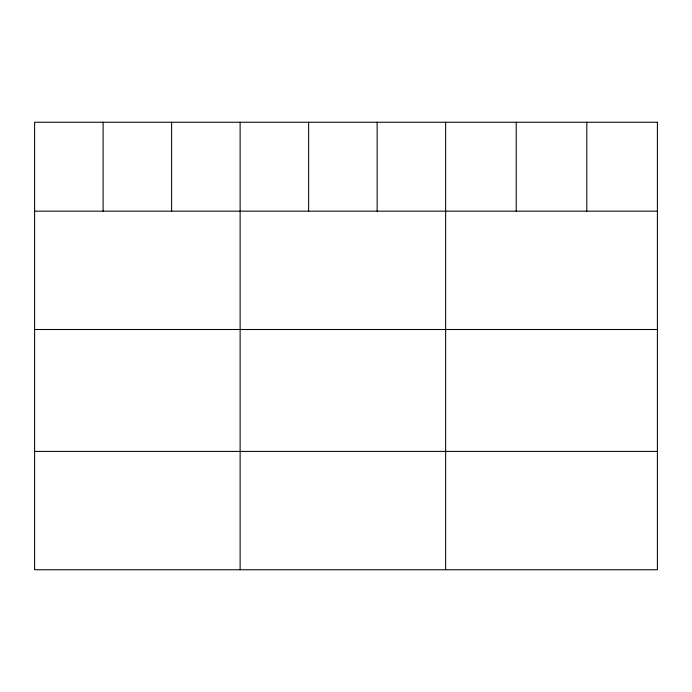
<?xml version="1.0" encoding="UTF-8"?>
<svg xmlns="http://www.w3.org/2000/svg" width="692" height="692" viewBox="0 0 692 692"><rect width="100%" height="100%" fill="white"/><g stroke="black" fill="none" stroke-linecap="round" stroke-linejoin="round"><path stroke-width="1.04" d="M34.6 211.172L657.4 211.172M34.6 329.504L657.4 329.504M34.6 451.418L657.4 451.418M586.816 122.25L586.816 211.172M516.232 122.25L516.232 211.172M445.648 122.25L445.648 569.75M377.14 122.25L377.14 211.172M308.632 122.25L308.632 211.172M240.124 122.25L240.124 569.75M171.616 122.25L171.616 211.172M103.108 122.25L103.108 211.172M657.4 122.25L34.6 122.25L34.6 569.75L657.4 569.75L657.4 122.25"/></g></svg>
